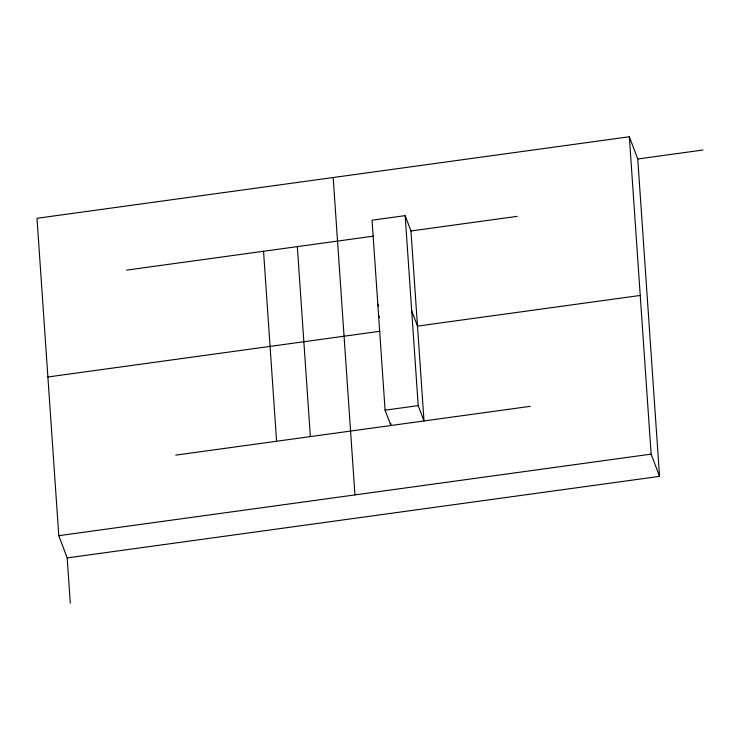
<?xml version="1.0" encoding="UTF-8"?>
<svg xmlns="http://www.w3.org/2000/svg" width="740" height="740" viewBox="0 0 740 740"><rect width="100%" height="100%" fill="white"/><g stroke="black" fill="none" stroke-linecap="round" stroke-linejoin="round"><path stroke-width="1.11" d="M67.183 557.904L659.534 476.366L637.751 158.989L629.342 136.752L37 218.291L58.784 535.677L67.183 557.904L70.291 603.248M637.751 158.989L703 150.007M405.168 215.636L418.202 405.622L424.002 420.958L410.959 230.972L405.168 215.636L372.054 220.196L385.087 410.182L390.887 425.519L390.729 423.243M126.642 270.118L373.367 236.153M410.959 230.972L517.186 216.358M47.887 376.984L379.897 331.279M640.239 295.445L417.49 326.109L411.699 310.772M385.087 410.182L418.202 405.622M175.75 455.128L530.219 406.334M58.784 535.677L651.126 454.129L659.534 476.366M377.816 304.223L378.584 306.268M378.575 315.323L379.352 317.377M629.342 136.752L651.126 454.129M333.176 177.526L354.95 494.903M297.323 246.624L310.356 436.6M263.542 251.267L276.584 441.253"/></g></svg>
